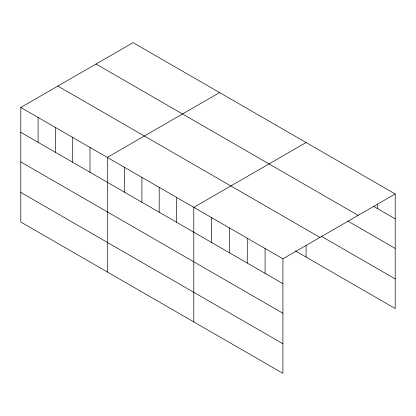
<?xml version="1.0" encoding="UTF-8"?>
<svg xmlns="http://www.w3.org/2000/svg" width="416" height="416" viewBox="0 0 416 416"><rect width="100%" height="100%" fill="white"/><g stroke="black" fill="none" stroke-linecap="round" stroke-linejoin="round"><path stroke-width="0.62" d="M20.8 107.468L282.916 258.799L282.916 373.36L20.8 222.03L20.8 107.468L133.084 42.64L395.2 193.97L395.2 308.532L295.48 250.957M219.58 92.581L107.297 157.404L107.297 271.965M306.082 142.522L193.799 207.345L193.799 321.906M282.916 258.799L395.2 193.97M373.48 206.289L395.2 218.832M96.028 64.033L358.145 215.363M347.854 221.099L395.2 248.435M321.121 236.163L395.2 278.933M57.855 86.076L319.972 237.406M20.8 132.324L282.916 283.66M20.8 161.928L282.916 313.258M20.8 192.426L282.916 343.756M377.374 204.079L377.374 208.541M306.082 245.497L306.082 257.083M265.091 248.508L265.091 273.369M247.27 238.217L247.27 263.078M229.445 227.926L229.445 252.788M211.619 217.636L211.619 242.497M176.498 197.356L176.498 222.217M159.198 187.372L159.198 212.228M141.898 177.382L141.898 202.244M124.597 167.393L124.597 192.254M89.996 147.42L89.996 172.276M72.701 137.431L72.701 162.292M55.401 127.442L55.401 152.303M38.1 117.452L38.1 142.314"/></g></svg>
